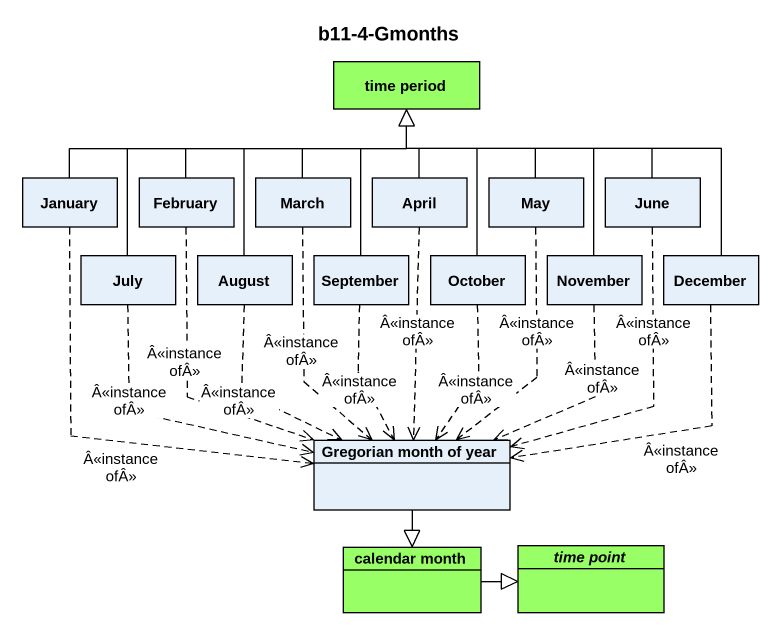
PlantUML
@startuml
title b11-4-Gmonths
hide circle
hide empty members
class "time period" as time_period #99FF66
class January
class February
class March
class April
class May
class June
class July
class August
class September
class October
class November
class December
class "Gregorian month of year" as Gregorian_month_of_year
class "calendar month" as calendar_month #99FF66
abstract class "time point" as time_point #99FF66
January -right-|> time_period
January ..> Gregorian_month_of_year : Â<<instance ofÂ>>
February -right-|> time_period
February ..> Gregorian_month_of_year : Â<<instance ofÂ>>
March -up-|> time_period
March ..> Gregorian_month_of_year : Â<<instance ofÂ>>
April -up-|> time_period
April ..> Gregorian_month_of_year : Â<<instance ofÂ>>
May -up-|> time_period
May ..> Gregorian_month_of_year : Â<<instance ofÂ>>
June -left-|> time_period
June ..> Gregorian_month_of_year : Â<<instance ofÂ>>
July -up-|> time_period
July ..> Gregorian_month_of_year : Â<<instance ofÂ>>
August -up-|> time_period
August ..> Gregorian_month_of_year : Â<<instance ofÂ>>
September -up-|> time_period
September ..> Gregorian_month_of_year : Â<<instance ofÂ>>
October -up-|> time_period
October ..> Gregorian_month_of_year : Â<<instance ofÂ>>
November -up-|> time_period
November ..> Gregorian_month_of_year : Â<<instance ofÂ>>
December -up-|> time_period
December ..> Gregorian_month_of_year : Â<<instance ofÂ>>
Gregorian_month_of_year --|> calendar_month
calendar_month -right-|> time_point
@enduml
